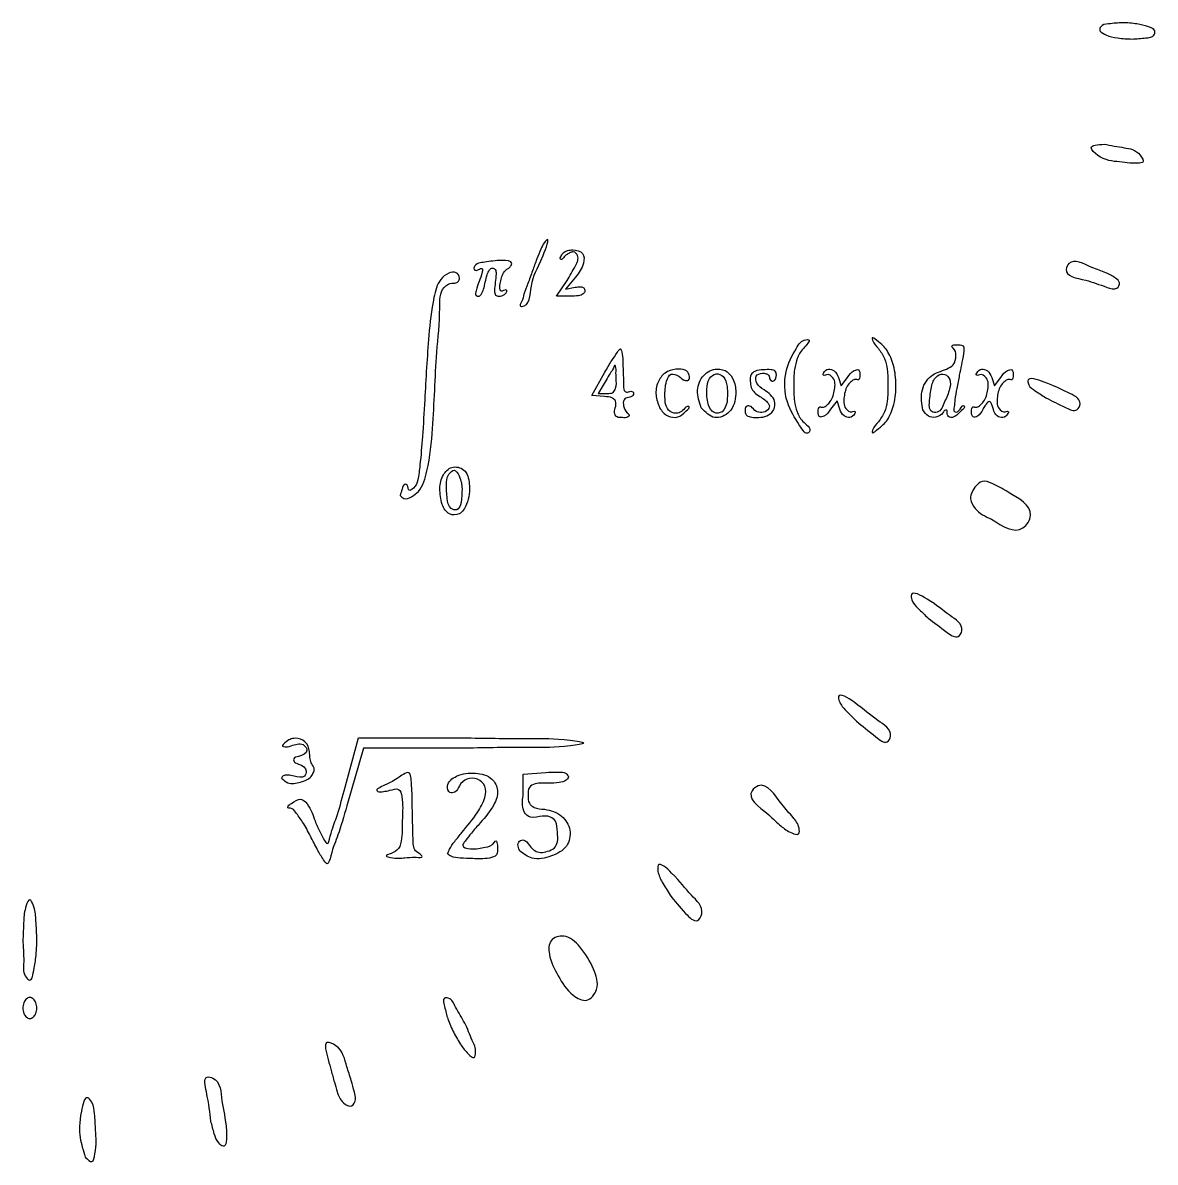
# Model space of a CAD drawing. Extents: x 376 to 676, y 43 to 343.
# Drawn here: x 531.3 to 675.2, y 44.3 to 189.1 of the extents above; entities that cross this region are included whole.
import ezdxf

# ---------------------------------------------------------------- set-up
doc = ezdxf.new("R2010")
doc.units = 0
doc.layers.get('0').update_dxf_attribs({"linetype": 'CONTINUOUS'})

msp = doc.modelspace()

# ---------------------------------------------------------------- linework, layer by layer
at = {"color": 7}
for p, q in [((668.137817, 188.112719), (668.137817, 188.112719)), ((670.63935, 171.463691), (670.63935, 171.463623)), ((601.536054, 156.828245), (600.278077, 155.269785)), ((666.386741, 156.430145), (666.386741, 156.430145)), ((589.266753, 156.244513), (589.266753, 156.244513)), ((599.097231, 154.377334), (600.46217, 156.378304)), ((600.278077, 155.269785), (601.49516, 155.523108)), ((594.973117, 154.634269), (594.973117, 154.634269)), ((600.904751, 154.377334), (599.097231, 154.377334)), ((603.614, 141.787463), (605.265395, 144.735372)), ((605.415594, 143.714484), (604.422312, 142.044401)), ((606.695528, 143.928601), (606.695528, 143.928601)), ((634.943517, 144.070477), (635.280321, 143.013337)), ((635.280321, 143.013337), (636.104297, 144.070477)), ((654.417132, 144.070491), (654.753908, 143.013346)), ((654.753908, 143.013346), (655.577912, 144.070491)), ((604.422312, 142.044401), (605.558906, 142.044401)), ((605.20071, 141.624793), (603.614, 141.787463)), ((620.784174, 140.940435), (620.784174, 140.940435)), ((634.761201, 141.075444), (633.937225, 140.018299)), ((635.098005, 140.018299), (634.761201, 141.075444)), ((648.424087, 140.967463), (648.424087, 140.967463)), ((661.295198, 141.487678), (661.295198, 141.487678)), ((606.581566, 140.211644), (606.581566, 140.211644)), ((612.217798, 140.191434), (612.217798, 140.191434)), ((617.512287, 140.220689), (617.512287, 140.220672)), ((623.071049, 139.731973), (623.071049, 139.731973)), ((632.365276, 139.762304), (632.365276, 139.762292)), ((645.666127, 139.938207), (645.666127, 139.938196)), ((651.838863, 139.762304), (651.838863, 139.762304)), ((630.001439, 137.960984), (630.001439, 137.960975)), ((640.015022, 138.409356), (640.015022, 138.409356)), ((579.262201, 129.069124), (579.262201, 129.069124)), ((584.566483, 127.912707), (584.566483, 127.912693)), ((587.003754, 128.181397), (587.003754, 128.181397)), ((654.379315, 126.031572), (654.379315, 126.031572)), ((646.349218, 113.46598), (646.349218, 113.46598)), ((637.253308, 100.355409), (637.253308, 100.355409)), ((572.128442, 91.52688), (573.966725, 98.239513)), ((573.966725, 98.239513), (588.253547, 98.239513)), ((574.599241, 96.960922), (572.465839, 89.608988)), ((588.569806, 96.960922), (574.599241, 96.960922)), ((564.182447, 93.137273), (564.182447, 93.137273)), ((594.86878, 93.635638), (597.74564, 93.864456)), ((594.86878, 90.888738), (594.86878, 93.635638)), ((626.087722, 88.480999), (626.087722, 88.480999)), ((567.838721, 85.773167), (567.838721, 85.773167)), ((578.087197, 83.55553), (578.087197, 83.55553)), ((585.27932, 83.513312), (585.27932, 83.513357)), ((594.465004, 83.843936), (594.465004, 83.843936)), ((613.563039, 78.240365), (613.563039, 78.240365)), ((531.30003, 72.292055), (531.30003, 72.292055)), ((599.340986, 68.004679), (599.340986, 68.004679)), ((531.30003, 63.912372), (531.30003, 63.912372)), ((586.051988, 60.785096), (586.051988, 60.785096)), ((571.224625, 53.266809), (571.224625, 53.266809)), ((555.192907, 49.54252), (555.19302, 49.54252)), ((539.224802, 44.962025), (539.224802, 44.962025))]:
    msp.add_line(p, q, dxfattribs=at)
for points, knots in [([(668.137817, 188.112719), (668.15473, 188.311745), (668.204469, 188.897054), (669.596091, 189.044097), (671.007249, 189.192457), (672.814595, 189.059247), (674.081847, 188.728509), (675.284838, 188.324328), (675.018916, 187.298412), (673.718687, 187.19981), (672.246565, 187.019123), (670.521715, 187.196071), (669.061837, 187.42467), (668.393535, 187.922305), (668.137817, 188.112719)], [0, 0, 0, 0, 0.551266, 1.621197, 3.379763, 5.233917, 6.759595, 7.705199, 8.256459, 9.326399, 11.084967, 12.939101, 14.464772, 15.410376, 15.410376, 15.410376, 15.410376]), ([(670.63935, 171.463623), (669.739261, 171.54399), (668.437399, 171.660231), (666.464665, 173.553191), (667.880971, 173.655262), (668.688151, 173.713434)], [0, 0, 0, 0, 2.869239, 4.149983, 5.84715, 5.84715, 5.84715, 5.84715]), ([(668.688151, 173.713434), (669.547315, 173.558664), (671.149026, 173.270132), (672.977547, 172.998511), (673.919556, 171.344416), (672.802268, 171.293233), (671.902521, 171.298543), (671.090237, 171.404742), (670.63935, 171.463691)], [0, 0, 0, 0, 2.594969, 4.837711, 5.789621, 6.383174, 7.451301, 8.783914, 8.783914, 8.783914, 8.783914]), ([(594.973117, 154.634269), (595.139922, 155.090896), (595.503459, 156.086075), (596.060548, 157.584932), (596.570405, 159.042385), (597.093696, 160.271732), (597.412716, 161.074344), (598.376514, 162.13907), (596.840692, 157.837537), (595.859375, 156.884594), (595.693752, 152.97984), (594.375418, 153.122563), (594.811136, 153.917149), (594.909725, 154.35362), (594.973117, 154.634269)], [0, 0, 0, 0, 1.458847, 3.179434, 4.789262, 6.117618, 7.106038, 7.562436, 9.639385, 13.813073, 16.657074, 16.787531, 17.351248, 18.366551, 18.366551, 18.366551, 18.366551]), ([(600.46217, 156.378304), (600.809038, 156.976543), (601.368764, 157.941895), (602.097087, 159.371712), (601.373706, 160.127452), (600.84066, 159.938725), (600.454174, 159.711363), (600.069362, 159.446977), (599.883631, 158.996813), (599.495449, 159.118936), (599.737213, 159.574873), (599.949444, 159.969793), (600.541278, 160.232845), (601.368202, 160.347854), (602.671398, 160.040129), (602.633472, 158.214452), (601.957221, 157.360243), (601.536054, 156.828245)], [0, 0, 0, 0, 2.154983, 3.477402, 4.205722, 4.586218, 5.06314, 5.557836, 6.039802, 6.162017, 6.5942, 7.0785, 7.665887, 8.368393, 9.683693, 10.918375, 12.95695, 12.95695, 12.95695, 12.95695]), ([(589.266753, 156.244513), (589.421418, 156.594584), (589.627162, 157.06027), (589.76354, 158.053371), (589.199158, 157.786096), (588.897813, 157.625926), (588.568495, 157.786622), (588.736521, 158.581062), (590.427906, 158.752819), (591.562758, 158.984558), (593.570992, 158.927584), (593.340061, 158.256272), (593.129639, 157.994496), (592.773466, 157.812625), (592.410701, 157.461544), (592.148011, 156.887943), (591.973721, 156.16454), (591.86007, 155.593903), (591.975923, 154.973529), (592.38737, 155.094335), (592.618601, 155.231387), (592.861496, 155.101539), (592.733073, 154.825417), (592.524101, 154.607371), (592.17468, 154.430818), (591.782143, 154.339708), (591.266615, 154.493551), (591.221839, 155.296772), (591.3464, 156.158882), (591.435289, 157.05133), (591.440893, 157.788765), (590.946239, 158.066253), (590.513951, 157.669494), (590.253622, 157.035961), (590.071252, 156.182455), (589.885886, 155.324315), (589.626427, 154.704148), (589.232895, 154.290516), (588.723729, 154.540482), (588.980762, 155.351303), (589.150688, 155.882018), (589.266753, 156.244513)], [0, 0, 0, 0, 1.29488, 1.72253, 2.18836, 2.581601, 2.795575, 3.110001, 4.576253, 6.831343, 8.074794, 8.368389, 8.716169, 9.082136, 9.547015, 10.202799, 10.949189, 11.735373, 12.095741, 12.453559, 12.744717, 12.897249, 13.121682, 13.466753, 13.858875, 14.252538, 14.68279, 15.250563, 16.350457, 17.413355, 17.994511, 18.373683, 18.800562, 19.513412, 20.466851, 21.401681, 22.121001, 22.539268, 22.885862, 23.449215, 24.663173, 24.663173, 24.663173, 24.663173]), ([(666.386741, 156.430145), (665.088429, 156.681992), (663.423585, 157.004938), (664.535865, 159.43906), (666.907764, 158.016483), (668.779453, 157.48835), (669.95248, 156.862214), (670.825989, 156.151315), (670.265378, 155.066549), (668.4427, 155.763849), (667.2268, 156.157898), (666.386741, 156.430145)], [0, 0, 0, 0, 2.861924, 3.669884, 6.629861, 8.517943, 9.959526, 10.713812, 11.456097, 12.72081, 15.547628, 15.547628, 15.547628, 15.547628]), ([(579.262201, 129.069124), (579.327927, 129.31114), (579.451747, 129.767077), (579.732034, 130.623533), (580.304807, 130.297072), (580.23072, 129.467138), (581.228375, 130.154315), (581.576419, 131.231038), (581.840739, 133.530008), (582.121514, 136.87873), (582.436681, 142.393826), (582.75054, 148.329094), (583.290854, 153.401877), (584.033133, 156.321306), (585.245657, 157.329603), (586.388187, 157.588346), (586.857811, 156.826887), (586.711825, 156.276181), (586.308225, 156.011449), (585.614422, 156.131788), (584.234839, 155.259777), (584.35238, 151.755482), (583.715874, 146.03218), (583.558506, 138.918446), (582.957601, 133.124455), (582.07293, 129.859026), (580.779455, 128.895223), (579.765717, 128.46921), (579.399425, 128.905628), (579.262201, 129.069124)], [0, 0, 0, 0, 0.836742, 1.576347, 1.838332, 2.519874, 3.134197, 4.31021, 6.209769, 9.869632, 14.502532, 22.747613, 27.605955, 30.050793, 31.327594, 32.273647, 33.071584, 33.483849, 33.877357, 34.389519, 35.513942, 38.175611, 43.842144, 53.533477, 58.972793, 61.793184, 62.936201, 63.926293, 64.519413, 64.519413, 64.519413, 64.519413]), ([(601.49516, 155.523108), (601.719611, 155.567317), (602.082193, 155.638732), (602.623994, 155.511), (602.772414, 155.051507), (602.511292, 154.575523), (601.784604, 154.404444), (601.239444, 154.387647), (600.904751, 154.377334)], [0, 0, 0, 0, 0.691693, 1.117374, 1.508048, 1.946825, 2.586979, 3.604977, 3.604977, 3.604977, 3.604977]), ([(640.015022, 138.409356), (640.297465, 138.817901), (640.85168, 139.619557), (641.217736, 141.251018), (641.215472, 143.069667), (641.220895, 144.901707), (640.84315, 146.50415), (640.082852, 147.759485), (639.394411, 148.364949), (639.119545, 149.309963), (640.375542, 148.337391), (641.177736, 147.612723), (642.102279, 145.440721), (642.296229, 143.123042), (642.154207, 140.784588), (641.220666, 138.562361), (640.401493, 137.826385), (639.11932, 136.835251), (639.395606, 137.776132), (639.737703, 138.125855), (640.015022, 138.409356)], [0, 0, 0, 0, 1.477217, 2.89863, 4.91982, 6.941011, 8.362424, 9.83964, 11.129368, 11.430634, 12.083057, 13.928021, 16.002542, 18.478757, 20.980217, 23.093644, 25.000832, 25.653254, 25.95452, 27.244246, 27.244246, 27.244246, 27.244246]), ([(630.001439, 137.960975), (629.394417, 138.9216), (628.099635, 140.970618), (627.971298, 144.723613), (629.235507, 147.272361), (630.276371, 148.878422), (631.569368, 148.880699), (630.188875, 147.547043), (629.706181, 146.580299), (629.238519, 144.883406), (629.28104, 143.084146), (629.248497, 141.266144), (629.666208, 139.666842), (630.226211, 138.443995), (631.582004, 137.592574), (630.838583, 136.645575), (630.390765, 137.349233), (630.001439, 137.960984)], [0, 0, 0, 0, 3.377828, 7.204924, 10.488238, 12.100339, 12.429569, 13.696313, 15.194636, 16.622564, 18.648225, 20.651921, 22.059745, 23.473348, 25.010434, 25.229453, 26.687263, 26.687263, 26.687263, 26.687263]), ([(645.666127, 139.938196), (645.534026, 140.694568), (645.265336, 142.233002), (646.485054, 144.488518), (648.318846, 144.917691), (649.671363, 145.625197), (649.949299, 146.798882), (649.796414, 147.610895), (649.233331, 147.998448), (649.581821, 148.238506), (650.030852, 148.174214), (651.002596, 148.264492), (650.72761, 146.283135), (650.363349, 144.758369), (649.992446, 142.755267), (649.721836, 141.376483), (649.697964, 140.478971), (649.518756, 139.750946), (650.06262, 139.591848), (650.379788, 139.98088), (650.745087, 140.630908), (651.069187, 140.251601), (650.327863, 139.730246), (650.002199, 139.124266), (649.015611, 138.849499), (648.676668, 139.420307), (648.788913, 139.928099), (648.400354, 139.902398), (648.132926, 139.365285), (647.380352, 138.909035), (646.254984, 139.04386), (645.869894, 139.628729), (645.666127, 139.938207)], [0, 0, 0, 0, 2.2737, 4.624623, 6.764285, 7.779173, 8.986682, 10.016719, 10.294788, 10.502312, 10.983359, 11.78287, 12.762824, 15.569438, 17.285414, 18.757811, 19.670033, 20.249916, 20.479678, 21.118073, 21.750762, 21.822484, 22.482214, 23.554839, 24.288857, 24.936849, 25.259868, 25.423785, 25.87705, 26.936745, 27.881302, 28.942779, 28.942779, 28.942779, 28.942779]), ([(605.265395, 144.735372), (605.563019, 145.260203), (606.081168, 146.173906), (606.640943, 146.940435), (607.260016, 147.91332), (607.501999, 147.002881), (607.54411, 146.184623), (607.576488, 144.655109), (607.64777, 143.496432), (607.621133, 142.218804), (608.239771, 142.194429), (608.536001, 142.342779), (608.839965, 142.275354), (608.943305, 142.012217), (608.830993, 141.752462), (608.573452, 141.562646), (608.148607, 141.543647), (607.538768, 141.263634), (607.618041, 140.323475), (607.903763, 139.750078), (608.451422, 139.24742), (608.033767, 138.886846), (607.497431, 139.005894), (606.830083, 138.903594), (606.40738, 139.518275), (606.513834, 139.942028), (606.581566, 140.211644)], [0, 0, 0, 0, 1.725488, 3.003981, 3.570408, 3.99608, 5.03557, 6.486618, 8.255751, 9.05718, 9.471967, 9.815971, 10.065269, 10.294292, 10.561008, 10.859105, 11.200377, 11.836853, 12.588243, 13.592759, 14.027532, 14.293616, 14.935692, 15.64822, 16.104197, 16.901788, 16.901788, 16.901788, 16.901788]), ([(606.695528, 143.928601), (606.682116, 144.242824), (606.659924, 144.762739), (606.697849, 145.269951), (606.518376, 145.737422), (606.269039, 144.999826), (605.899203, 144.584349), (605.589578, 144.02743), (605.415594, 143.714484)], [0, 0, 0, 0, 0.919943, 1.522142, 1.688934, 2.084873, 2.875412, 3.889436, 3.889436, 3.889436, 3.889436]), ([(612.217798, 140.191434), (612.019231, 140.731256), (611.626476, 141.798993), (611.874306, 143.455736), (612.821749, 144.765391), (614.167677, 145.141037), (615.418942, 145.1848), (616.057439, 144.492722), (616.054949, 143.654104), (615.231337, 143.658512), (614.747165, 144.275378), (613.561072, 144.726472), (612.890314, 143.22967), (612.8967, 141.830214), (612.907905, 140.174192), (614.114059, 139.305215), (615.158111, 139.698726), (615.65643, 140.502448), (616.140584, 140.253152), (615.247945, 139.545652), (614.677345, 138.885615), (613.069731, 139.047908), (612.51493, 139.792602), (612.217798, 140.191434)], [0, 0, 0, 0, 1.703309, 3.369047, 4.820601, 6.2547, 7.462328, 8.284699, 8.925513, 9.32032, 10.337864, 11.316517, 12.368327, 14.333586, 15.896511, 16.912895, 18.235879, 18.946125, 19.050605, 19.68276, 21.023098, 22.283299, 23.736503, 23.736503, 23.736503, 23.736503]), ([(617.512287, 140.220672), (617.261067, 140.950509), (616.782625, 142.340466), (617.590213, 144.462492), (619.330073, 145.321143), (620.922228, 144.895417), (621.789361, 143.580907), (622.01302, 141.738256), (621.472502, 139.596976), (619.05745, 138.536387), (618.042928, 139.642265), (617.512287, 140.220689)], [0, 0, 0, 0, 2.261925, 4.307786, 6.193499, 7.534597, 8.873932, 10.634329, 13.045679, 14.991878, 17.12615, 17.12615, 17.12615, 17.12615]), ([(623.071049, 139.731973), (623.069906, 139.988824), (623.068008, 140.415481), (623.845561, 140.508852), (624.221805, 139.848459), (625.015869, 139.505939), (625.812937, 139.709103), (626.291898, 140.353489), (625.968925, 140.886899), (625.544131, 141.268329), (624.915926, 141.659085), (624.247274, 142.083585), (623.795477, 142.799403), (623.725929, 143.591633), (623.706085, 144.416856), (624.441896, 144.995233), (625.378114, 145.010083), (626.217234, 145.115694), (626.965754, 144.943613), (627.083974, 144.405205), (627.016924, 144.007973), (626.880377, 143.696012), (626.618226, 143.549043), (626.373662, 143.642276), (626.199773, 143.837894), (626.182981, 144.108643), (626.061023, 144.407663), (625.701762, 144.569822), (625.15578, 144.673441), (624.283088, 144.324275), (624.535568, 143.108021), (625.659149, 142.36266), (627.149045, 141.342608), (626.581573, 139.188181), (624.915493, 138.920844), (623.831306, 138.980549), (623.175379, 139.218472), (623.103783, 139.570862), (623.071049, 139.731973)], [0, 0, 0, 0, 0.65496, 1.087957, 1.894927, 2.697137, 3.515243, 4.249604, 4.633394, 5.24223, 5.979736, 6.843848, 7.597356, 8.404185, 9.244895, 9.879847, 10.964833, 11.958701, 12.51355, 13.002434, 13.410851, 13.739884, 13.988421, 14.222208, 14.465854, 14.731702, 15.017556, 15.385264, 15.836648, 16.723542, 17.602188, 18.853251, 20.833111, 22.305908, 24.307462, 25.158337, 25.709678, 26.174062, 26.174062, 26.174062, 26.174062]), ([(632.365276, 139.762292), (632.369424, 139.880481), (632.376196, 140.073448), (632.526636, 140.368619), (632.787697, 140.261782), (633.119125, 140.260848), (633.514441, 140.574565), (634.169316, 141.220485), (634.484487, 142.476341), (634.586186, 143.905543), (633.598054, 144.572649), (633.188846, 144.277426), (632.921134, 144.396919), (633.126299, 144.841086), (633.608582, 145.244346), (634.554296, 144.935825), (634.803208, 144.382423), (634.943517, 144.070477)], [0, 0, 0, 0, 0.369585, 0.603428, 0.798707, 1.098115, 1.588234, 2.22946, 3.85526, 5.339458, 6.241828, 6.559164, 6.719096, 6.944715, 7.738065, 8.506791, 9.499942, 9.499942, 9.499942, 9.499942]), ([(636.104297, 144.070477), (636.322007, 144.402461), (636.637708, 144.883869), (637.651286, 145.192035), (637.687212, 144.408146), (637.664548, 144.018932), (637.515045, 143.719783), (637.255159, 143.825655), (636.931601, 143.835779), (636.543987, 143.536451), (635.904434, 142.91242), (635.623996, 141.645467), (635.534331, 140.271056), (636.467406, 139.531482), (636.87725, 139.819036), (637.119116, 139.683562), (636.914517, 139.253241), (636.433097, 138.842309), (635.487185, 139.15366), (635.238299, 139.706609), (635.098005, 140.018299)], [0, 0, 0, 0, 1.212574, 1.758347, 2.485817, 2.8554, 3.089253, 3.284527, 3.579783, 4.052963, 4.668959, 6.257868, 7.762338, 8.649222, 8.941673, 9.094539, 9.319035, 10.112375, 10.881107, 11.874258, 11.874258, 11.874258, 11.874258]), ([(651.838863, 139.762304), (651.843014, 139.880493), (651.849792, 140.073466), (652.000255, 140.368627), (652.26131, 140.261792), (652.592733, 140.260856), (652.988035, 140.574579), (653.642903, 141.220496), (653.958073, 142.476351), (654.059781, 143.905544), (653.071664, 144.572659), (652.662459, 144.27744), (652.394745, 144.396926), (652.59986, 144.841108), (653.08219, 145.244352), (654.027897, 144.935841), (654.276819, 144.382437), (654.417132, 144.070491)], [0, 0, 0, 0, 0.369586, 0.60344, 0.798714, 1.098115, 1.588223, 2.229443, 3.855244, 5.339443, 6.241796, 6.559133, 6.719071, 6.944686, 7.738041, 8.50678, 9.499932, 9.499932, 9.499932, 9.499932]), ([(655.577912, 144.070491), (655.79562, 144.402474), (656.111315, 144.883879), (657.124884, 145.192045), (657.160795, 144.408155), (657.13814, 144.01895), (656.988655, 143.719791), (656.728771, 143.825664), (656.405218, 143.835791), (656.017601, 143.536464), (655.37805, 142.91243), (655.097604, 141.645483), (655.007942, 140.271044), (655.941028, 139.531503), (656.350878, 139.819028), (656.592715, 139.683608), (656.386308, 139.248661), (655.898443, 138.845399), (654.965477, 139.129779), (654.642148, 139.857324), (654.490502, 140.476193), (654.34514, 140.817839), (654.099314, 141.089442), (653.813365, 140.80757), (653.559698, 140.486048), (653.175458, 139.856754), (652.879361, 139.150827), (651.890117, 138.909877), (651.857598, 139.450725), (651.838863, 139.762304)], [0, 0, 0, 0, 1.212567, 1.758327, 2.485793, 2.85538, 3.089226, 3.284492, 3.579748, 4.052928, 4.668925, 6.257837, 7.762307, 8.649218, 8.941638, 9.094503, 9.319001, 10.123595, 10.890202, 11.831976, 12.372531, 12.785676, 13.010334, 13.270767, 13.747015, 14.354264, 15.434558, 15.983624, 16.729807, 16.729807, 16.729807, 16.729807]), ([(605.558906, 142.044401), (605.835542, 142.034125), (606.340858, 142.015356), (606.763843, 142.903632), (606.722813, 143.519231), (606.695528, 143.928601)], [0, 0, 0, 0, 0.754071, 1.377418, 2.614775, 2.614775, 2.614775, 2.614775]), ([(620.784174, 140.940435), (620.823267, 141.587436), (620.889256, 142.679564), (620.552883, 144.182334), (619.350318, 144.720915), (618.349696, 143.875402), (618.159541, 142.387195), (618.227696, 140.916699), (618.90525, 139.397046), (620.442406, 139.602222), (620.659507, 140.452293), (620.784174, 140.940435)], [0, 0, 0, 0, 1.966685, 3.319735, 4.281136, 5.311305, 6.688944, 8.612438, 9.913689, 10.937462, 12.318247, 12.318247, 12.318247, 12.318247]), ([(648.424087, 140.967463), (648.671373, 141.500112), (649.082391, 142.385436), (649.254628, 143.723278), (648.507101, 144.650303), (647.249955, 144.322704), (646.671845, 142.860379), (646.564332, 141.467941), (646.372577, 139.660957), (647.913064, 139.540652), (648.213341, 140.379044), (648.424087, 140.967463)], [0, 0, 0, 0, 1.766993, 2.936951, 3.851297, 4.807866, 6.20676, 8.118726, 9.59139, 10.280385, 11.902232, 11.902232, 11.902232, 11.902232]), ([(661.295198, 141.487678), (660.847276, 141.778495), (660.086135, 142.272673), (659.145378, 142.866525), (658.801651, 144.295856), (662.045417, 143.167322), (663.393333, 142.465241), (666.018257, 141.259391), (665.212246, 139.570421), (663.263819, 140.481806), (662.09019, 141.081475), (661.295198, 141.487678)], [0, 0, 0, 0, 1.612053, 2.73931, 3.255382, 5.318451, 8.617118, 10.722394, 11.586141, 12.964584, 15.858773, 15.858773, 15.858773, 15.858773]), ([(606.581566, 140.211644), (606.653929, 140.504558), (606.775024, 140.99474), (606.110132, 141.613971), (605.559331, 141.620525), (605.20071, 141.624793)], [0, 0, 0, 0, 0.830871, 1.390432, 2.434622, 2.434622, 2.434622, 2.434622]), ([(633.937225, 140.018299), (633.720314, 139.682533), (633.405773, 139.195644), (632.386734, 138.913476), (632.373078, 139.453663), (632.365276, 139.762304)], [0, 0, 0, 0, 1.212562, 1.758321, 2.485789, 2.485789, 2.485789, 2.485789]), ([(584.566483, 127.912693), (584.424825, 128.591827), (584.160542, 129.858845), (584.543967, 131.62548), (585.741341, 132.901739), (587.681843, 132.471034), (588.191915, 130.24938), (587.954714, 128.305205), (586.980235, 126.558758), (585.254911, 126.534492), (584.811224, 127.422743), (584.566483, 127.912707)], [0, 0, 0, 0, 2.062769, 3.848378, 5.252779, 6.825093, 8.687813, 11.335033, 12.870715, 14.104631, 15.622571, 15.622571, 15.622571, 15.622571]), ([(587.003754, 128.181397), (587.062159, 128.762845), (587.178056, 129.916672), (586.971836, 131.235936), (586.186234, 132.595496), (585.191032, 131.605644), (585.081391, 130.302219), (585.188777, 128.850659), (585.408705, 127.449346), (586.666108, 127.038557), (586.876002, 127.748992), (587.003754, 128.181397)], [0, 0, 0, 0, 1.714874, 3.402994, 4.379617, 5.224172, 6.584721, 8.35465, 9.70337, 10.414854, 11.521387, 11.521387, 11.521387, 11.521387]), ([(654.379315, 126.031572), (653.616511, 126.394598), (652.435082, 126.956854), (651.456931, 128.780818), (652.177497, 130.118399), (653.255908, 131.072809), (654.879269, 130.466619), (656.808331, 129.25763), (660.241384, 127.422485), (657.92453, 123.783942), (655.823349, 125.116069), (654.379315, 126.031572)], [0, 0, 0, 0, 2.488909, 3.854818, 5.636154, 6.577888, 7.879415, 10.181582, 14.285918, 16.169037, 20.307062, 20.307062, 20.307062, 20.307062]), ([(646.349218, 113.46598), (645.908622, 113.887376), (645.148749, 114.614138), (644.26864, 115.496993), (644.044542, 117.138956), (647.238212, 115.350083), (648.459739, 114.186901), (651.085759, 112.501987), (650.08967, 110.701794), (648.160713, 112.077727), (647.074296, 112.91031), (646.349218, 113.46598)], [0, 0, 0, 0, 1.82245, 3.14309, 3.796027, 5.863495, 9.455715, 11.887801, 12.769912, 14.271617, 17.285015, 17.285015, 17.285015, 17.285015]), ([(637.253308, 100.355409), (636.793938, 100.821004), (636.002156, 101.623514), (635.096188, 102.536417), (634.733192, 104.230967), (638.071226, 102.083838), (639.189695, 100.850577), (642.038528, 99.145645), (641.029236, 97.283674), (639.081365, 98.891857), (637.982513, 99.771604), (637.253308, 100.355409)], [0, 0, 0, 0, 1.944739, 3.352001, 4.008464, 6.124596, 9.930414, 12.490887, 13.325542, 14.910871, 18.038248, 18.038248, 18.038248, 18.038248]), ([(564.182447, 93.137273), (564.242668, 93.245936), (564.400579, 93.530871), (565.078495, 93.514335), (565.881353, 93.397943), (567.067602, 93.008982), (567.528021, 94.312272), (566.574366, 94.894406), (565.695859, 95.11199), (565.686918, 95.785753), (566.594593, 95.870064), (567.658291, 96.408171), (566.969652, 97.682871), (565.677404, 97.35754), (564.947632, 97.047766), (564.140761, 97.184429), (564.939164, 97.974671), (565.795151, 98.349932), (567.337062, 97.90443), (567.744424, 96.696322), (567.762998, 95.770102), (567.90053, 95.121767), (568.180651, 94.696386), (568.380172, 94.279546), (568.235995, 93.795811), (567.799974, 93.040165), (566.582717, 92.586165), (565.09104, 92.272321), (564.431632, 92.900057), (564.182447, 93.137273)], [0, 0, 0, 0, 0.352365, 0.923967, 1.756846, 3.066874, 3.743092, 5.072581, 5.82257, 6.091666, 6.787876, 8.090276, 8.803135, 10.248133, 11.248731, 11.584416, 12.074522, 13.511083, 14.832285, 16.20347, 16.970803, 17.656085, 18.135692, 18.506399, 18.986959, 19.563424, 21.082157, 22.70645, 23.693109, 23.693109, 23.693109, 23.693109]), ([(588.253547, 98.239513), (590.998144, 98.195089), (595.464955, 98.12279), (599.077253, 98.215184), (603.433063, 97.604836), (599.168097, 96.982733), (595.60993, 97.079217), (591.248551, 97.005933), (588.569806, 96.960922)], [0, 0, 0, 0, 7.748062, 12.60991, 14.327402, 16.010452, 20.766988, 28.339369, 28.339369, 28.339369, 28.339369]), ([(578.087197, 83.55553), (578.443034, 83.72832), (579.224243, 84.107665), (579.55216, 85.921396), (579.466003, 88.132391), (579.673784, 90.071782), (579.174895, 92.015761), (577.989468, 91.556469), (577.207439, 91.454042), (576.668529, 91.323258), (575.953946, 91.647591), (577.973782, 92.541995), (578.642394, 92.899892), (580.520508, 94.235742), (580.676953, 92.586021), (580.788837, 91.074013), (580.78795, 88.405146), (580.893532, 86.145212), (580.888033, 83.888167), (581.73601, 83.545635), (582.234396, 83.009555), (580.791417, 83.120017), (579.785663, 82.99493), (578.634999, 82.903368), (577.180818, 83.197074), (577.763975, 83.427701), (578.087197, 83.55553)], [0, 0, 0, 0, 1.126623, 2.473408, 5.072785, 7.794347, 8.810282, 9.931171, 10.751734, 11.326746, 11.569166, 12.758395, 14.870781, 16.303588, 17.020221, 18.845139, 21.398133, 24.639773, 26.246324, 27.142995, 27.340006, 28.09558, 29.55347, 31.38094, 31.944783, 32.645908, 32.645908, 32.645908, 32.645908]), ([(585.27932, 83.513357), (585.356142, 83.716249), (585.572196, 84.286866), (586.240131, 85.172149), (587.459084, 86.670791), (588.923267, 88.423736), (590.04439, 90.372966), (590.244197, 92.152647), (589.095629, 93.142736), (587.68374, 93.170256), (586.749398, 92.298746), (586.426569, 91.291894), (585.397248, 91.186721), (585.078587, 92.521824), (586.630449, 93.689351), (588.718477, 93.909068), (590.926328, 93.369655), (591.883605, 91.469613), (591.078369, 89.357541), (589.709338, 87.749749), (588.349154, 86.245625), (587.706384, 85.359881), (586.904027, 84.382364), (588.67005, 84.005832), (589.829995, 84.341807), (591.028664, 84.4986), (591.421592, 85.29597), (591.632567, 84.775683), (591.609347, 84.274189), (591.662996, 83.230232), (590.142471, 82.833281), (588.653427, 82.880812), (587.029563, 82.972519), (585.868812, 83.034717), (585.420429, 83.398749), (585.27932, 83.513312)], [0, 0, 0, 0, 0.648687, 1.824385, 3.290369, 6.466032, 8.628219, 10.0667, 11.344199, 12.675089, 13.931779, 14.944706, 15.569308, 16.398981, 18.116953, 20.539764, 22.766883, 24.376312, 26.244196, 29.103962, 30.826467, 32.136326, 32.758947, 33.821855, 35.710275, 37.058077, 37.324277, 37.590188, 38.209155, 39.174519, 40.141789, 42.259726, 43.872028, 45.04159, 45.578686, 45.578686, 45.578686, 45.578686]), ([(597.74564, 93.864456), (598.286625, 93.883744), (599.144073, 93.914316), (600.218568, 93.916363), (600.766828, 93.286529), (600.227096, 92.688061), (599.296457, 92.550071), (597.964878, 92.434754), (596.673629, 92.586799), (595.462268, 91.998002), (595.523167, 90.927068), (595.497881, 89.937723), (596.413675, 89.228857), (597.927044, 89.221771), (599.829593, 88.562874), (601.098611, 86.588611), (600.581463, 84.222242), (598.446744, 83.130026), (596.152667, 82.630767), (594.960234, 83.487942), (594.465004, 83.843936)], [0, 0, 0, 0, 1.637785, 2.595855, 3.123231, 3.652978, 4.564516, 5.954001, 7.63465, 8.482114, 9.516024, 10.519486, 11.326695, 12.642221, 15.006116, 17.046282, 19.128908, 21.396249, 23.879763, 25.64382, 25.64382, 25.64382, 25.64382]), ([(567.838721, 85.773167), (567.531855, 86.379391), (566.988698, 87.45242), (566.098947, 88.589321), (565.558782, 89.367806), (564.889362, 89.275357), (565.052574, 89.743197), (565.672436, 89.981621), (566.563523, 90.787388), (567.885618, 89.475103), (568.271906, 87.947977), (569.035254, 86.328505), (569.446465, 85.46749), (570.095074, 84.478825), (570.546756, 86.627838), (571.270869, 88.254308), (571.8132, 90.32389), (572.128442, 91.52688)], [0, 0, 0, 0, 2.024884, 3.584085, 4.390024, 4.745356, 4.959674, 5.528957, 6.807001, 7.829923, 10.200322, 11.784301, 12.95305, 13.468897, 14.480214, 17.014142, 20.531698, 20.531698, 20.531698, 20.531698]), ([(626.087722, 88.480999), (624.712076, 89.523643), (622.966641, 90.84656), (625.627853, 93.012886), (627.446865, 90.015883), (629.045379, 88.318781), (629.95416, 87.194143), (630.033732, 85.792452), (628.617897, 86.258301), (627.533357, 87.085335), (626.611398, 87.975425), (626.087722, 88.480999)], [0, 0, 0, 0, 3.719594, 4.719461, 8.534775, 10.728921, 12.281157, 13.021142, 13.896672, 15.512714, 17.637539, 17.637539, 17.637539, 17.637539]), ([(594.465004, 83.843936), (594.280392, 84.268309), (594.001276, 84.90992), (595.07493, 85.509659), (595.66682, 84.548633), (596.268879, 83.878735), (597.141247, 83.609325), (598.006197, 83.815837), (598.905631, 84.149526), (599.355736, 85.173242), (599.178262, 86.312828), (599.214774, 87.560461), (598.194141, 88.397862), (596.950208, 88.258081), (595.567082, 87.984904), (594.666494, 89.287309), (594.786749, 90.239327), (594.86878, 90.888738)], [0, 0, 0, 0, 1.159961, 1.753748, 2.913767, 3.792343, 4.56124, 5.476741, 6.446035, 7.284182, 8.566716, 9.926222, 10.759553, 12.149936, 13.594458, 14.48294, 16.389684, 16.389684, 16.389684, 16.389684]), ([(572.465839, 89.608988), (572.099242, 88.296076), (571.468245, 86.036255), (570.636116, 84.211978), (570.095692, 81.874746), (569.292647, 83.066465), (568.688726, 84.0986), (568.149186, 85.161529), (567.838721, 85.773167)], [0, 0, 0, 0, 3.870985, 6.66285, 7.781469, 8.427314, 9.900333, 11.896726, 11.896726, 11.896726, 11.896726]), ([(613.563039, 78.240365), (613.217079, 78.803676), (612.609956, 79.792228), (611.980325, 80.943542), (611.926723, 82.738731), (614.737646, 80.259028), (615.676415, 78.678731), (618.100519, 76.538052), (616.892344, 74.517981), (615.012301, 76.416921), (614.125993, 77.532063), (613.563039, 78.240365)], [0, 0, 0, 0, 1.954169, 3.429363, 4.198572, 6.16751, 9.922798, 12.666587, 13.658038, 15.397497, 18.425871, 18.425871, 18.425871, 18.425871]), ([(531.30003, 72.292055), (531.341068, 73.236106), (531.41145, 74.85518), (531.485014, 76.39694), (532.167202, 78.038154), (532.887127, 76.551148), (532.952077, 75.124066), (533.131842, 72.822158), (533.002344, 70.411638), (532.749047, 68.934307), (532.38159, 67.165741), (531.299106, 68.121723), (531.489033, 69.869505), (531.372836, 71.358865), (531.30003, 72.292055)], [0, 0, 0, 0, 2.727392, 4.677552, 5.53413, 6.332785, 8.096831, 10.532436, 13.043111, 15.001314, 16.04052, 16.633711, 18.316316, 21.139542, 21.139542, 21.139542, 21.139542]), ([(599.340986, 68.004679), (598.862363, 68.864141), (598.109845, 70.215436), (598.097008, 72.692655), (600.425957, 73.395238), (602.414741, 71.480935), (603.795179, 69.177175), (604.687947, 66.520822), (603.051521, 64.442157), (600.65122, 65.694756), (599.84729, 67.112072), (599.340986, 68.004679)], [0, 0, 0, 0, 2.991662, 4.703664, 6.403079, 8.839966, 12.19007, 14.777333, 16.62555, 18.458462, 21.576516, 21.576516, 21.576516, 21.576516]), ([(531.30003, 63.912372), (531.322464, 64.140585), (531.363819, 64.561283), (531.676652, 65.077718), (532.187174, 65.319556), (532.700514, 65.077712), (533.002577, 64.561285), (533.114608, 63.912372), (533.002577, 63.263459), (532.700514, 62.747032), (532.187174, 62.505188), (531.676652, 62.747027), (531.363819, 63.263461), (531.322464, 63.684159), (531.30003, 63.912372)], [0, 0, 0, 0, 0.68156, 1.256419, 1.739302, 2.222173, 2.797035, 3.478597, 4.160158, 4.73502, 5.217892, 5.700775, 6.275633, 6.957194, 6.957194, 6.957194, 6.957194]), ([(586.051988, 60.785096), (585.772827, 61.381688), (585.25554, 62.487177), (584.999768, 63.760515), (584.55001, 65.23729), (585.808006, 65.195158), (586.383891, 63.66903), (587.547177, 62.062386), (588.272069, 59.977645), (588.970217, 58.700856), (588.688775, 57.331508), (587.633696, 58.306169), (586.920596, 59.231101), (586.362834, 60.228972), (586.051988, 60.785096)], [0, 0, 0, 0, 1.905435, 3.530785, 4.574593, 5.0765, 6.540416, 8.877608, 11.277967, 12.903332, 13.535083, 14.373704, 15.837634, 17.680605, 17.680605, 17.680605, 17.680605]), ([(571.224625, 53.266809), (571.114046, 53.67144), (570.869826, 54.565095), (570.47619, 55.989634), (570.079577, 57.406425), (569.353985, 60.032702), (571.950727, 58.801501), (572.307317, 56.803269), (573.041347, 54.813974), (573.351565, 53.418339), (573.713694, 52.345677), (573.157742, 51.119596), (571.736275, 51.939516), (571.415963, 52.770451), (571.224625, 53.266809)], [0, 0, 0, 0, 1.267399, 2.799132, 4.263591, 6.423609, 7.599872, 10.600973, 12.435909, 13.96415, 14.860538, 15.876511, 16.976789, 18.609094, 18.609094, 18.609094, 18.609094]), ([(555.19302, 49.54252), (555.080687, 50.601132), (554.912011, 52.190713), (554.147107, 55.339858), (556.462734, 54.869442), (556.486413, 51.440899), (557.252471, 49.629206), (557.192109, 45.814247), (555.957938, 46.929038), (555.583689, 48.030275), (555.334304, 48.995344), (555.192907, 49.54252)], [0, 0, 0, 0, 3.748111, 5.628058, 6.365501, 9.475543, 13.378757, 15.3581, 16.062088, 17.342339, 19.018658, 19.018658, 19.018658, 19.018658]), ([(539.224802, 44.962025), (538.974855, 45.801745), (538.388297, 47.772335), (538.484077, 49.774252), (539.231035, 53.06637), (540.320445, 51.673024), (540.441357, 50.304739), (540.583019, 47.99047), (540.687185, 46.31077), (540.207895, 43.982523), (539.551093, 44.636926), (539.224802, 44.962025)], [0, 0, 0, 0, 2.516706, 5.906009, 7.801324, 8.557092, 10.076632, 12.151176, 15.17324, 16.227512, 17.268319, 17.268319, 17.268319, 17.268319])]:
    msp.add_open_spline(points, degree=3, knots=knots, dxfattribs=at)

doc.saveas('drawing.dxf')
